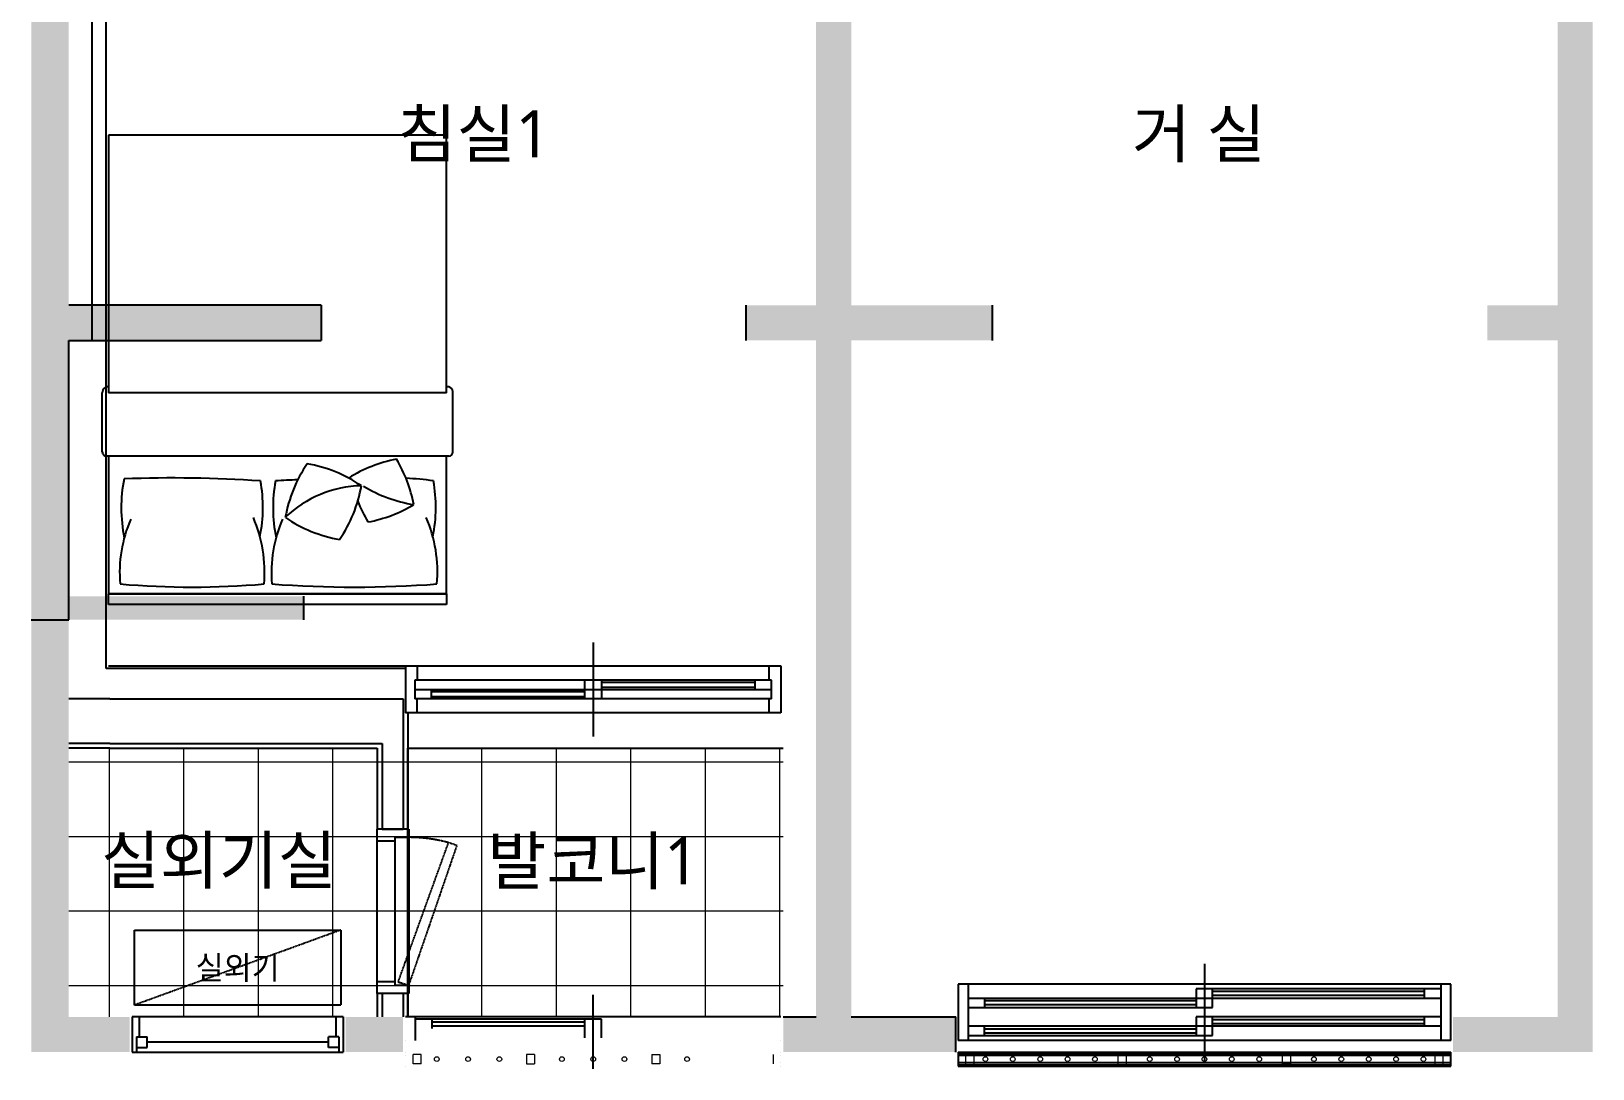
# Model space of a CAD drawing. Header units: inches. Extents: x 5877 to 13759, y 12099 to 29642.
# Drawn here: x 5879 to 12534, y 12099 to 16520 of the extents above; entities that cross this region are included whole.
import ezdxf
from ezdxf.enums import TextEntityAlignment as Align

# ---------------------------------------------------------------- set-up
doc = ezdxf.new("R2010")
doc.units = ezdxf.units.IN
doc.header["$MEASUREMENT"] = 0
doc.linetypes.add('HID', pattern=[2.6, 1.6, -1])
doc.linetypes.add('X-A-U-84D-305$0$HID', pattern=[2.6, 1.6, -1])
doc.layers.get('Defpoints').update_dxf_attribs({"color": 150})
for name, color, linetype in [('A-COL', 2, 'Continuous'), ('A-ELE4', 8, 'Continuous'), ('A-FIN1', 6, 'Continuous'), ('A-FUR1', 8, 'Continuous'), ('A-TXT1', 3, 'Continuous'), ('A-WIN1', 4, 'Continuous'), ('X-A-U-84D-305$0$A-DOOR', 4, 'Continuous'), ('X-A-U-84D-305$0$A-FUR3', 9, 'X-A-U-84D-305$0$HID'), ('XR-NEW301$0$SEC-WAL-GRN', 3, 'Continuous')]:
    doc.layers.add(name, color=color, linetype=linetype)
doc.layers.add('A-FLOR-HRAL', color=11, linetype='Continuous', lineweight=18)
doc.layers.add('A-FLOR-PATT', color=8, linetype='Continuous', lineweight=18)
doc.layers.add('Z-Defpoints', color=155, linetype='Continuous', plot=False)
doc.styles.add('X-A-U-84D-305$0$style1', font='', dxfattribs={"width": 0.95})
doc.styles.add('맑은 고딕', font='')
doc.styles.get('X-A-U-84D-305$0$style1').set_extended_font_data('DotumChe')
doc.styles.get('맑은 고딕').set_extended_font_data('Malgun Gothic')

msp = doc.modelspace()

# ---------------------------------------------------------------- hatches: boundary and pattern name
at = {"layer": 'A-TXT1'}
h = msp.add_hatch(color=1, dxfattribs=at)
h.dxf.hatch_style = 1
h.paths.add_polyline_path([(12383.6, 21207), (12383.6, 21357), (11068.6, 21357), (9973.6, 21357), (9823.6, 21357), (9823.6, 21207)])
h.paths.add_polyline_path([(5878.6, 24772), (5878.6, 14012), (6038.6, 14012), (6038.6, 24772)])
h = msp.add_hatch(color=1, dxfattribs=at)
h.dxf.hatch_style = 1
h.paths.add_polyline_path([(12383.6, 15352), (12383.6, 15202), (12458.6, 15202), (12533.6, 15202), (12533.6, 15352), (12533.6, 21207), (12533.6, 22072), (12383.6, 22072), (12383.6, 21357), (12383.6, 21207)])
h = msp.add_hatch(color=1, dxfattribs=at)
h.dxf.hatch_style = 1
h.paths.add_polyline_path([(9223.6, 13712), (9373.6, 13712), (9373.6, 14112), (9223.6, 14112)])
h.paths.add_polyline_path([(9223.6, 15352), (9223.6, 15202), (9373.6, 15202), (9373.6, 15352), (9373.6, 19165), (9223.6, 19165)])
at = {"layer": 'A-TXT1', "true_color": 0xadddf7, "transparency": 33554534}
h = msp.add_hatch(color=141, dxfattribs=at)
h.dxf.hatch_style = 1
h.paths.add_polyline_path([(7113.6, 15352), (6208.6, 15352), (6208.6, 15202), (7113.6, 15202)])
h.paths.add_polyline_path([(6198.6, 15352), (6138.6, 15352), (6138.6, 15202), (6198.6, 15202)])
h.paths.add_polyline_path([(6208.6, 15352), (6198.6, 15352), (6198.6, 15202), (6208.6, 15202)])
h.paths.add_polyline_path([(6138.6, 15352), (6038.6, 15352), (6038.6, 15202), (6138.6, 15202)])
h.paths.add_polyline_path([(9223.6, 15352), (8923.6, 15352), (8923.6, 15202), (9223.6, 15202)])
h.paths.add_polyline_path([(9973.6, 15352), (9373.6, 15352), (9373.6, 15202), (9973.6, 15202)])
h.paths.add_polyline_path([(12383.6, 15352), (12083.6, 15352), (12083.6, 15202), (12383.6, 15202)])
h.paths.add_polyline_path([(12383.6, 15352), (12533.6, 15352), (12533.6, 15202), (12383.6, 15202)])
h.paths.add_polyline_path([(7038.6, 14077.2), (6208.6, 14077.2), (6208.6, 14112), (6198.6, 14112), (6198.6, 14012), (7038.6, 14012)])
h.paths.add_polyline_path([(7038.6, 14112), (6208.6, 14112), (6208.6, 14077.2), (7038.6, 14077.2)], flags=17)
h.paths.add_polyline_path([(6198.6, 14112), (6138.6, 14112), (6138.6, 14012), (6198.6, 14012)])
h.paths.add_polyline_path([(6138.6, 14112), (6038.6, 14112), (6038.6, 14012), (6138.6, 14012)])
at = {"layer": 'A-TXT1', "true_color": 0xadddf7, "transparency": 33554687}
h = msp.add_hatch(color=141, dxfattribs=at)
h.dxf.hatch_style = 1
h.paths.add_polyline_path([(7113.6, 15352), (6213.6, 15352), (6208.6, 15352), (6208.6, 15202), (7113.6, 15202)])
h.paths.add_polyline_path([(6208.6, 15352), (6198.6, 15352), (6198.6, 15202), (6208.6, 15202)])
h.paths.add_polyline_path([(6198.6, 15352), (6138.6, 15352), (6138.6, 15202), (6198.6, 15202)])
h.paths.add_polyline_path([(6138.6, 15352), (6038.6, 15352), (6038.6, 15202), (6138.6, 15202)])
h = msp.add_hatch(color=141, dxfattribs=at)
h.dxf.hatch_style = 1
h.paths.add_polyline_path([(12383.6, 15352), (12083.6, 15352), (12083.6, 15202), (12383.6, 15202)])
h.paths.add_polyline_path([(12383.6, 15352), (12533.6, 15352), (12533.6, 15202), (12383.6, 15202)])
h.paths.add_polyline_path([(7038.6, 14077.2), (6208.6, 14077.2), (6208.6, 14112), (6198.6, 14112), (6198.6, 14012), (7038.6, 14012)])
h.paths.add_polyline_path([(7038.6, 14112), (6208.6, 14112), (6208.6, 14077.2), (7038.6, 14077.2)], flags=17)
h.paths.add_polyline_path([(6198.6, 14112), (6138.6, 14112), (6138.6, 14012), (6198.6, 14012)])
h.paths.add_polyline_path([(6138.6, 14112), (6038.6, 14112), (6038.6, 14012), (6138.6, 14012)])
h = msp.add_hatch(color=141, dxfattribs=at)
h.dxf.hatch_style = 1
h.paths.add_polyline_path([(8923.6, 15352), (8923.6, 15202), (9223.6, 15202), (9223.6, 15352)])
h.paths.add_polyline_path([(9373.6, 15352), (9373.6, 15202), (9973.6, 15202), (9973.6, 15352)])
at = {"layer": 'A-TXT1', "true_color": 0xf1eb1f, "transparency": 33554687}
h = msp.add_hatch(color=2, dxfattribs=at)
h.dxf.hatch_style = 1
h.paths.add_polyline_path([(9373.6, 15202), (9223.6, 15202), (9223.6, 14112), (9373.6, 14112)])
h = msp.add_hatch(color=2, dxfattribs=at)
h.dxf.hatch_style = 1
h.paths.add_polyline_path([(12533.6, 15202), (12458.6, 15202), (12383.6, 15202), (12383.6, 12320), (12533.6, 12320)])
h.paths.add_polyline_path([(12383.6, 12320), (11938.6, 12320), (11938.6, 12170), (12533.6, 12170), (12533.6, 12320)])
h = msp.add_hatch(color=2, dxfattribs=at)
h.dxf.hatch_style = 1
h.paths.add_polyline_path([(6038.6, 14012), (5878.6, 14012), (5878.6, 12170), (6038.6, 12170), (6038.6, 12320)])
h.paths.add_polyline_path([(6038.6, 12320), (6038.6, 12170), (6298.6, 12170), (6298.6, 12320)])
h.paths.add_polyline_path([(7218.6, 12320), (7218.6, 12170), (7463.6, 12170), (7463.6, 12320)])
h.paths.add_polyline_path([(9373.6, 12320), (9223.6, 12320), (9083.6, 12320), (9083.6, 12170), (9818.6, 12170), (9818.6, 12320)])
h.paths.add_polyline_path([(9223.6, 12320), (9373.6, 12320), (9373.6, 13712), (9223.6, 13712)])

# ---------------------------------------------------------------- linework, layer by layer
at = {"color": 0, "ltscale": 0.05}
for p, q in [((7473.6, 12170), (7473.6, 12170)), ((7473.6, 12155), (7473.6, 12155)), ((9073.6, 12170), (9073.6, 12170)), ((9073.6, 12155), (9073.6, 12155)), ((9073.6, 12125), (9073.6, 12125)), ((9828.6, 12170), (9828.6, 12110)), ((9828.6, 12170), (9828.6, 12170)), ((9828.6, 12170), (11928.6, 12170)), ((9828.6, 12155), (9828.6, 12155)), ((9828.6, 12125), (9828.6, 12125)), ((11928.6, 12170), (11928.6, 12170)), ((11928.6, 12110), (11928.6, 12170)), ((11928.6, 12155), (11928.6, 12155)), ((11928.6, 12125), (11928.6, 12125)), ((7473.6, 12110), (7473.6, 12110)), ((9073.6, 12110), (9073.6, 12110)), ((9828.6, 12110), (9828.6, 12110)), ((9828.6, 12110), (11928.6, 12110)), ((11928.6, 12110), (11928.6, 12110))]:
    msp.add_line(p, q, dxfattribs=at)
at = {"layer": 'A-COL', "color": 0}
for p, q in [((7113.6, 15352), (6038.6, 15352)), ((7113.6, 15352), (7113.6, 15202)), ((8923.6, 15352), (8923.6, 15202)), ((9973.6, 15352), (9973.6, 15202)), ((6038.6, 14012), (6038.6, 15202)), ((6038.6, 15202), (7113.6, 15202)), ((5878.6, 14012), (6038.6, 14012)), ((9083.6, 12320), (9223.6, 12320)), ((9373.6, 12320), (9818.6, 12320)), ((9818.6, 12170), (9818.6, 12320))]:
    msp.add_line(p, q, dxfattribs=at)
at = {"layer": 'A-ELE4', "color": 0, "linetype": 'HID'}
msp.add_line((7038.6, 14112), (7038.6, 14012), dxfattribs=at)
at = {"layer": 'A-FIN1', "color": 0, "ltscale": 200}
for p, q in [((6198.6, 13805), (6198.6, 26515)), ((7473.6, 13805), (6198.6, 13805)), ((6208.6, 13815), (7473.6, 13815)), ((7483.6, 13615), (7483.6, 13120)), ((6213.6, 13465), (6038.6, 13465)), ((6213.6, 13465), (7353.6, 13465)), ((7353.6, 13465), (7353.6, 13120)), ((7353.6, 12420), (7353.6, 12320)), ((7483.6, 12420), (7483.6, 12320))]:
    msp.add_line(p, q, dxfattribs=at)
at = {"layer": 'A-FLOR-HRAL'}
for p, q in [((7540.6, 12160), (7506.6, 12160)), ((7506.6, 12120), (7506.6, 12160)), ((7506.6, 12160), (7506.6, 12160)), ((7540.6, 12120), (7506.6, 12120)), ((7506.6, 12120), (7506.6, 12120)), ((7540.6, 12120), (7540.6, 12160)), ((7540.6, 12160), (7540.6, 12160)), ((7540.6, 12120), (7540.6, 12120)), ((7990, 12160), (7990, 12120)), ((8024, 12160), (7990, 12160)), ((7990, 12160), (7990, 12160)), ((7990, 12120), (8024, 12120)), ((7990, 12120), (7990, 12120)), ((8024, 12160), (8024, 12120)), ((8024, 12160), (8024, 12160)), ((8024, 12120), (8024, 12120)), ((8523.3, 12160), (8523.3, 12120)), ((8523.3, 12160), (8557.3, 12160)), ((8523.3, 12160), (8523.3, 12160)), ((8557.3, 12120), (8523.3, 12120)), ((8523.3, 12120), (8523.3, 12120)), ((8557.3, 12160), (8557.3, 12120)), ((8557.3, 12160), (8557.3, 12160)), ((8557.3, 12120), (8557.3, 12120)), ((9040.6, 12160), (9040.6, 12120)), ((9040.6, 12160), (9040.6, 12160)), ((9040.6, 12120), (9040.6, 12120)), ((9861.6, 12120), (9861.6, 12160)), ((9861.6, 12160), (9895.6, 12160)), ((9861.6, 12160), (9861.6, 12160)), ((9861.6, 12120), (9895.6, 12120)), ((9861.6, 12120), (9861.6, 12120)), ((9895.6, 12160), (9895.6, 12120)), ((9895.6, 12160), (9895.6, 12160)), ((9895.6, 12120), (9895.6, 12120)), ((10511.6, 12120), (10511.6, 12160)), ((10545.6, 12160), (10511.6, 12160)), ((10511.6, 12160), (10511.6, 12160)), ((10511.6, 12120), (10545.6, 12120)), ((10511.6, 12120), (10511.6, 12120)), ((10545.6, 12160), (10545.6, 12120)), ((10545.6, 12160), (10545.6, 12160)), ((10545.6, 12120), (10545.6, 12120)), ((11211.6, 12120), (11211.6, 12160)), ((11245.6, 12160), (11211.6, 12160)), ((11211.6, 12160), (11211.6, 12160)), ((11245.6, 12120), (11211.6, 12120)), ((11211.6, 12120), (11211.6, 12120)), ((11245.6, 12160), (11245.6, 12120)), ((11245.6, 12160), (11245.6, 12160)), ((11245.6, 12120), (11245.6, 12120)), ((11861.6, 12120), (11861.6, 12160)), ((11895.6, 12160), (11861.6, 12160)), ((11861.6, 12160), (11861.6, 12160)), ((11861.6, 12120), (11895.6, 12120)), ((11861.6, 12120), (11861.6, 12120)), ((11895.6, 12120), (11895.6, 12160)), ((11895.6, 12160), (11895.6, 12160)), ((11895.6, 12120), (11895.6, 12120))]:
    msp.add_line(p, q, dxfattribs=at)
at = {"layer": 'A-FLOR-HRAL', "color": 0}
for p, q in [((9828.6, 12170), (11928.6, 12170)), ((9828.6, 12165.2), (11928.6, 12165.2)), ((9828.6, 12160.2), (11928.6, 12160.2)), ((9828.6, 12155), (11928.6, 12155)), ((11928.6, 12125), (9828.6, 12125)), ((9828.6, 12119.7), (11928.6, 12119.7)), ((9828.6, 12114.7), (11928.6, 12114.7)), ((11928.6, 12110), (9828.6, 12110))]:
    msp.add_line(p, q, dxfattribs=at)
at = {"layer": 'A-FLOR-HRAL'}
for centre in [(7607, 12140), (7740.3, 12140), (7873.6, 12140), (8140.3, 12140), (8273.6, 12140), (8407, 12140), (8673.6, 12140), (9945.3, 12140), (10062, 12140), (10178.6, 12140), (10295.3, 12140), (10412, 12140), (10645.3, 12140), (10762, 12140), (10878.6, 12140), (10995.3, 12140), (11112, 12140), (11345.3, 12140), (11462, 12140), (11578.6, 12140), (11695.3, 12140), (11812, 12140)]:
    msp.add_circle(centre, 10, dxfattribs=at)
at = {"layer": 'A-FLOR-PATT', "color": 0, "linetype": 'Continuous'}
for p, q in [((6212, 12320), (6212, 13465)), ((6529.5, 12320), (6529.5, 13465)), ((6847, 12320), (6847, 13465)), ((7164.5, 12320), (7164.5, 13465)), ((7482, 12320), (7482, 13465)), ((7799.5, 12320), (7799.5, 13465)), ((8117, 12320), (8117, 13465)), ((8434.5, 12320), (8434.5, 13465)), ((8752, 12320), (8752, 13465)), ((9069.5, 12320), (9069.5, 13465)), ((9083.6, 13404.9), (6038.6, 13404.9)), ((9083.6, 13087.4), (6038.6, 13087.4)), ((9083.6, 12769.9), (6038.6, 12769.9)), ((9083.6, 12452.4), (6038.6, 12452.4))]:
    msp.add_line(p, q, dxfattribs=at)
at = {"layer": 'A-FUR1', "color": 0}
for p, q in [((7648.6, 16077.2), (6208.6, 16077.2)), ((6208.6, 16077.2), (6208.6, 14979.4)), ((7648.6, 14979.4), (7648.6, 16077.2)), ((6181.6, 14726.9), (6181.6, 14979.4)), ((7648.6, 14979.4), (6208.6, 14979.4)), ((7675.6, 14726.9), (7675.6, 14979.4)), ((7658.1, 14709.4), (6199.1, 14709.4)), ((6208.6, 14709.4), (6208.6, 14124.4)), ((7648.6, 14124.4), (7648.6, 14709.4)), ((6208.6, 14124.4), (7648.6, 14124.4)), ((6208.6, 14122.2), (7648.6, 14122.2)), ((6208.6, 14077.2), (6208.6, 14122.2)), ((7648.6, 14122.2), (7648.6, 14077.2)), ((7648.6, 14077.2), (6208.6, 14077.2))]:
    msp.add_line(p, q, dxfattribs=at)
for centre, radius, start, end in [((6206.3, 14980.6), 24.7, 84.70037, 182.67474), ((7650.9, 14980.6), 24.7, 357.32526, 95.29963), ((6199.1, 14726.9), 17.5, 180, 270.00286), ((7658.1, 14726.9), 17.5, 270, 0), ((7542.5, 14345.5), 589.9, 145.80511, 170.02491), ((6950, 14087.4), 598.8, 55.8861, 79.94392), ((7538.8, 14130.5), 574.5, 100.39346, 122.33026), ((6952.1, 14401.4), 565.6, 10.33687, 31.339), ((6897, 14489.8), 634.8, 168.90563, 191.6159), ((6486.3, 9141.4), 5474.7, 86.1306, 92.22186), ((6256.1, 14491.7), 610, 348.24542, 10.57086), ((7544, 14489.8), 634.8, 169.67408, 191.6159), ((7346.1, 7317.9), 7298.1, 92.60425, 93.35146), ((7298.8, 14096.4), 487, 91.5211, 133.83034), ((6704.9, 14685.4), 589.9, 325.80511, 350.02491), ((7601.4, 15085.5), 590.1, 238.7318, 260.94037), ((7424.4, 13475.2), 1140.8, 81.51487, 87.41525), ((6993.1, 14491.7), 610, 348.24542, 10.57086), ((7796.9, 14722.9), 565.6, 201.36382, 211.339), ((6277.6, 14213.8), 595.3, 355.25776, 23.06611), ((7297.4, 14943.4), 598.8, 235.8861, 259.94392), ((7210.2, 14993.8), 574.5, 280.39346, 301.2824), ((7014.6, 14213.8), 595.3, 355.25776, 23.06611), ((6824.3, 14213), 568.9, 156.43091, 184.8797), ((7471.3, 14213), 568.9, 156.43091, 184.8797), ((6564.1, 17673.5), 3522.3, 265.00446, 274.99554), ((7256.1, 18780.8), 4629.6, 265.64295, 274.35705)]:
    msp.add_arc(centre, radius, start, end, dxfattribs=at)
at = {"layer": 'A-WIN1', "color": 0}
for p, q in [((8273.6, 13915), (8273.6, 13515)), ((7473.6, 13815), (7473.6, 13815)), ((7473.6, 13815), (7473.6, 13615)), ((7473.6, 13815), (9073.6, 13815)), ((7523.6, 13815), (7523.6, 13815)), ((7523.6, 13815), (7523.6, 13755)), ((9023.6, 13815), (9023.6, 13815)), ((9023.6, 13755), (9023.6, 13815)), ((9073.6, 13815), (9073.6, 13615)), ((9073.6, 13815), (9073.6, 13815)), ((9033.6, 13755), (7513.6, 13755)), ((7513.6, 13755), (7513.6, 13755)), ((7513.6, 13755), (7513.6, 13675)), ((7513.6, 13715), (7513.6, 13715)), ((7513.6, 13715), (9033.6, 13715)), ((7523.6, 13755), (7523.6, 13755)), ((7583.6, 13715), (7583.6, 13715)), ((7583.6, 13715), (7583.6, 13675)), ((8238.6, 13755), (8238.6, 13755)), ((8238.6, 13675), (8238.6, 13755)), ((8238.6, 13715), (8238.6, 13715)), ((8308.6, 13755), (8308.6, 13755)), ((8308.6, 13755), (8308.6, 13675)), ((8308.6, 13745.9), (8308.6, 13745.9)), ((8308.6, 13745.9), (8963.6, 13745.9)), ((8308.6, 13723.9), (8308.6, 13723.9)), ((8963.6, 13723.9), (8308.6, 13723.9)), ((8308.6, 13715), (8308.6, 13715)), ((8963.6, 13755), (8963.6, 13755)), ((8963.6, 13715), (8963.6, 13755)), ((8963.6, 13745.9), (8963.6, 13745.9)), ((8963.6, 13723.9), (8963.6, 13723.9)), ((8963.6, 13715), (8963.6, 13715)), ((9023.6, 13755), (9023.6, 13755)), ((9033.6, 13675), (9033.6, 13755)), ((9033.6, 13755), (9033.6, 13755)), ((9033.6, 13715), (9033.6, 13715)), ((7513.6, 13675), (7513.6, 13675)), ((9033.6, 13675), (7513.6, 13675)), ((7523.6, 13615), (7523.6, 13675)), ((7523.6, 13675), (7523.6, 13675)), ((7583.6, 13705.9), (7583.6, 13705.9)), ((7583.6, 13705.9), (8238.6, 13705.9)), ((8238.6, 13684), (7583.6, 13684)), ((7583.6, 13684), (7583.6, 13684)), ((7583.6, 13675), (7583.6, 13675)), ((8238.6, 13705.9), (8238.6, 13705.9)), ((8238.6, 13684), (8238.6, 13684)), ((8238.6, 13675), (8238.6, 13675)), ((8308.6, 13675), (8308.6, 13675)), ((9023.6, 13615), (9023.6, 13675)), ((9023.6, 13675), (9023.6, 13675)), ((9033.6, 13675), (9033.6, 13675)), ((7473.6, 13615), (7473.6, 13615)), ((9073.6, 13615), (7473.6, 13615)), ((7523.6, 13615), (7523.6, 13615)), ((9023.6, 13615), (9023.6, 13615)), ((9073.6, 13615), (9073.6, 13615)), ((7483.6, 13465), (9083.6, 13465)), ((10878.6, 12546.3), (10878.6, 12124)), ((9828.6, 12460), (9828.6, 12460)), ((9828.6, 12460), (9828.6, 12220)), ((11928.6, 12460), (9828.6, 12460)), ((9871.6, 12460), (9871.6, 12220)), ((9871.6, 12460), (9871.6, 12460)), ((11885.6, 12460), (11885.6, 12220)), ((11885.6, 12460), (11885.6, 12460)), ((11928.6, 12220), (11928.6, 12460)), ((11928.6, 12460), (11928.6, 12460)), ((8273.6, 12098.9), (8273.6, 12413.7)), ((9871.6, 12400), (9871.6, 12400)), ((9871.6, 12400), (11885.6, 12400)), ((9941.6, 12400), (9941.6, 12400)), ((9941.6, 12400), (9941.6, 12360)), ((10843.6, 12388), (9941.6, 12388)), ((9941.6, 12388), (9941.6, 12388)), ((10843.6, 12440), (10843.6, 12360)), ((10843.6, 12440), (10843.6, 12440)), ((11885.6, 12440), (10843.6, 12440)), ((10843.6, 12400), (10843.6, 12400)), ((10843.6, 12388), (10843.6, 12388)), ((10913.6, 12360), (10913.6, 12440)), ((10913.6, 12440), (10913.6, 12440)), ((11815.6, 12428), (10913.6, 12428)), ((10913.6, 12428), (10913.6, 12428)), ((10913.6, 12412), (11815.6, 12412)), ((10913.6, 12412), (10913.6, 12412)), ((10913.6, 12400), (10913.6, 12400)), ((11815.6, 12440), (11815.6, 12400)), ((11815.6, 12440), (11815.6, 12440)), ((11815.6, 12428), (11815.6, 12428)), ((11815.6, 12412), (11815.6, 12412)), ((11815.6, 12400), (11815.6, 12400)), ((11885.6, 12440), (11885.6, 12440)), ((11885.6, 12400), (11885.6, 12400)), ((6308.6, 12320), (6308.6, 12170)), ((7208.6, 12320), (6308.6, 12320)), ((6340.4, 12234.4), (6340.4, 12320)), ((7176.9, 12320), (7176.9, 12234.4)), ((7208.6, 12320), (7208.6, 12170)), ((9073.6, 12320), (7473.6, 12320)), ((7473.6, 12320), (7473.6, 12320)), ((7516.6, 12220), (7516.6, 12320)), ((7516.6, 12320), (7516.6, 12320)), ((9030.6, 12320), (9030.6, 12320)), ((9073.6, 12320), (9073.6, 12320)), ((9871.6, 12360), (9871.6, 12360)), ((9871.6, 12360), (10913.6, 12360)), ((9941.6, 12372), (10843.6, 12372)), ((9941.6, 12372), (9941.6, 12372)), ((9941.6, 12360), (9941.6, 12360)), ((10843.6, 12372), (10843.6, 12372)), ((10843.6, 12360), (10843.6, 12360)), ((10843.6, 12320), (10843.6, 12320)), ((11885.6, 12320), (10843.6, 12320)), ((10843.6, 12320), (10843.6, 12240)), ((10913.6, 12360), (10913.6, 12360)), ((10913.6, 12320), (10913.6, 12320)), ((10913.6, 12240), (10913.6, 12320)), ((11815.6, 12320), (11815.6, 12320)), ((11815.6, 12320), (11815.6, 12280)), ((11885.6, 12320), (11885.6, 12320)), ((8308.6, 12310), (7516.6, 12310)), ((7516.6, 12310), (7516.6, 12310)), ((7516.6, 12270), (7516.6, 12270)), ((7586.6, 12310), (7586.6, 12270)), ((7586.6, 12310), (7586.6, 12310)), ((8238.6, 12298), (7586.6, 12298)), ((7586.6, 12298), (7586.6, 12298)), ((7586.6, 12282), (8238.6, 12282)), ((7586.6, 12282), (7586.6, 12282)), ((7586.6, 12270), (7586.6, 12270)), ((8238.6, 12230), (8238.6, 12310)), ((8238.6, 12310), (8238.6, 12310)), ((8238.6, 12298), (8238.6, 12298)), ((8238.6, 12282), (8238.6, 12282)), ((8238.6, 12270), (8238.6, 12270)), ((8308.6, 12230), (8308.6, 12310)), ((8308.6, 12310), (8308.6, 12310)), ((8308.6, 12270), (8308.6, 12270)), ((8308.6, 12258), (8308.6, 12258)), ((9871.6, 12280), (9871.6, 12280)), ((11885.6, 12280), (9871.6, 12280)), ((9941.6, 12280), (9941.6, 12280)), ((9941.6, 12240), (9941.6, 12280)), ((9941.6, 12268), (9941.6, 12268)), ((10843.6, 12268), (9941.6, 12268)), ((9941.6, 12252), (10843.6, 12252)), ((9941.6, 12252), (9941.6, 12252)), ((10843.6, 12280), (10843.6, 12280)), ((10843.6, 12268), (10843.6, 12268)), ((10843.6, 12252), (10843.6, 12252)), ((10913.6, 12308), (10913.6, 12308)), ((11815.6, 12308), (10913.6, 12308)), ((10913.6, 12292), (11815.6, 12292)), ((10913.6, 12292), (10913.6, 12292)), ((10913.6, 12280), (10913.6, 12280)), ((11815.6, 12308), (11815.6, 12308)), ((11815.6, 12292), (11815.6, 12292)), ((11815.6, 12280), (11815.6, 12280)), ((11885.6, 12280), (11885.6, 12280)), ((6327.7, 12234.4), (6372.1, 12234.4)), ((6327.7, 12234.4), (6327.7, 12170)), ((6327.7, 12190), (6372.1, 12190)), ((6372.1, 12190), (6372.1, 12234.4)), ((7145.1, 12212.2), (6372.1, 12212.2)), ((7145.1, 12190), (7145.1, 12234.4)), ((7189.6, 12234.4), (7145.1, 12234.4)), ((7189.6, 12190), (7145.1, 12190)), ((7189.6, 12234.4), (7189.6, 12170)), ((7473.6, 12220), (7473.6, 12220)), ((7516.6, 12220), (7516.6, 12220)), ((8238.6, 12230), (8238.6, 12230)), ((8308.6, 12242), (8308.6, 12242)), ((8308.6, 12230), (8308.6, 12230)), ((9073.6, 12220), (9073.6, 12220)), ((9828.6, 12220), (9828.6, 12220)), ((11928.6, 12220), (9828.6, 12220)), ((9871.6, 12240), (9871.6, 12240)), ((9871.6, 12240), (10913.6, 12240)), ((9871.6, 12220), (9871.6, 12220)), ((9941.6, 12240), (9941.6, 12240)), ((10843.6, 12240), (10843.6, 12240)), ((10913.6, 12240), (10913.6, 12240)), ((11885.6, 12220), (11885.6, 12220)), ((11928.6, 12220), (11928.6, 12220)), ((6308.6, 12170), (7208.6, 12170))]:
    msp.add_line(p, q, dxfattribs=at)
at = {"layer": 'X-A-U-84D-305$0$A-DOOR', "color": 0}
for p, q in [((7488.6, 13120), (7353.6, 13120)), ((7353.6, 12420), (7353.6, 13120)), ((7488.6, 13120), (7488.6, 12420)), ((7353.6, 13085), (7353.6, 13085)), ((7353.6, 13070), (7428.6, 13070)), ((7428.6, 13085), (7488.6, 13085)), ((7428.6, 13085), (7428.6, 12455)), ((7353.6, 12470), (7428.6, 12470)), ((7353.6, 12455), (7353.6, 12455)), ((7428.6, 12455), (7488.6, 12455)), ((7488.6, 12420), (7353.6, 12420))]:
    msp.add_line(p, q, dxfattribs=at)
at = {"layer": 'X-A-U-84D-305$0$A-DOOR', "color": 0, "linetype": 'X-A-U-84D-305$0$HID'}
for p, q in [((7655.6, 13062.4), (7441.3, 12469.3)), ((7488.6, 12455), (7693.6, 13049.8)), ((7693.6, 13049.8), (7655.6, 13062.4)), ((7441.3, 12469.3), (7488.6, 12455))]:
    msp.add_line(p, q, dxfattribs=at)
msp.add_arc((7488.6, 12455), 630, 74.62954, 90, dxfattribs=at)
at = {"layer": 'X-A-U-84D-305$0$A-FUR3', "color": 0}
for p, q in [((7198.6, 12690), (6318.6, 12370)), ((6318.6, 12690), (7198.6, 12690)), ((6318.6, 12370), (6318.6, 12690)), ((7198.6, 12690), (7198.6, 12370)), ((7198.6, 12370), (6318.6, 12370))]:
    msp.add_line(p, q, dxfattribs=at)
at = {"layer": 'XR-NEW301$0$SEC-WAL-GRN', "color": 0}
for p, q in [((6213.6, 13675), (6038.6, 13675)), ((6213.6, 13675), (7463.6, 13675)), ((7463.6, 13675), (7463.6, 13120)), ((6213.6, 13485), (6038.6, 13485)), ((6213.6, 13485), (7373.6, 13485)), ((7373.6, 13485), (7373.6, 13120)), ((7373.6, 13120), (7463.6, 13120)), ((7373.6, 12420), (7373.6, 12320)), ((7463.6, 12420), (7463.6, 12320))]:
    msp.add_line(p, q, dxfattribs=at)
at = {"layer": 'Z-Defpoints', "color": 0}
msp.add_line((6138.6, 15202), (6138.6, 24472), dxfattribs=at)

# ---------------------------------------------------------------- texts
at = {"layer": 'A-TXT1', "color": 0, "ltscale": 20, "style": '맑은 고딕'}
for s, p in [('침실1', (7766, 16082.9)), ('거 실', (10854.3, 16082.9)), ('실외기실', (6678.3, 12987.9)), ('발코니1', (8274.1, 12984.7))]:
    msp.add_text(s, height=200, rotation=360, dxfattribs=at).set_placement(p, align=Align.MIDDLE_CENTER)
at = {"layer": 'Defpoints', "color": 0, "style": 'X-A-U-84D-305$0$style1', "width": 0.95}
msp.add_text('실외기', height=100, dxfattribs=at).set_placement((6758.6, 12530), align=Align.MIDDLE_CENTER)

doc.saveas('drawing.dxf')
